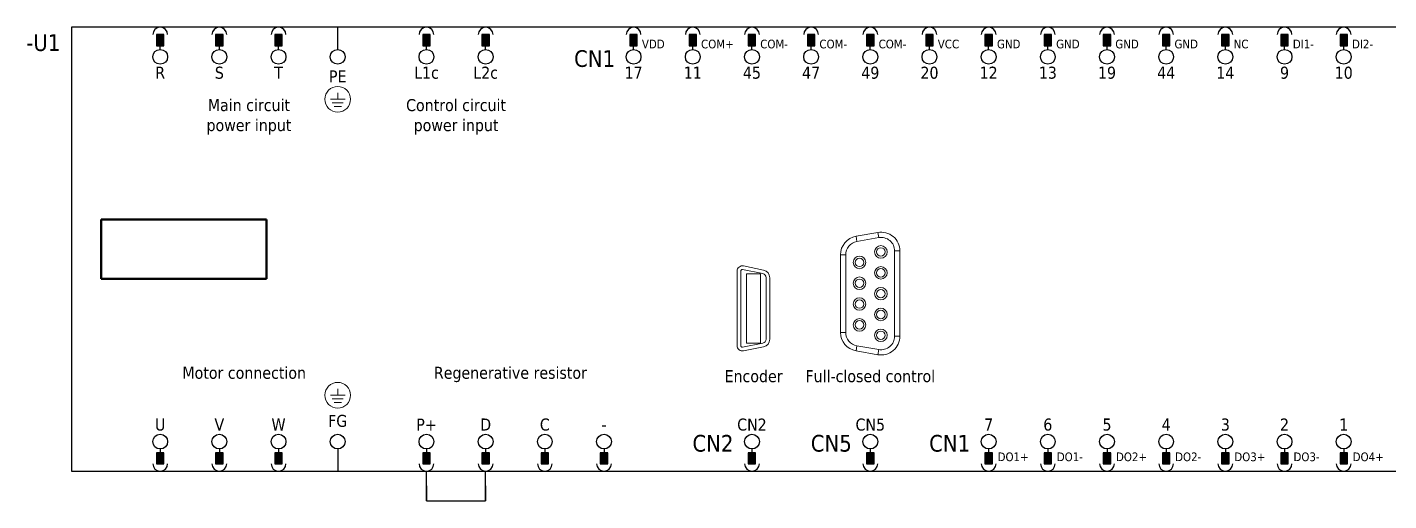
# Model space of a CAD drawing. Header units: millimetres. Extents: x 10 to 408, y 124 to 188.
# Drawn here: x 10 to 194.1, y 124 to 188 of the extents above; entities that cross this region are included whole.
import ezdxf
from ezdxf.enums import TextEntityAlignment as Align

# ---------------------------------------------------------------- set-up
doc = ezdxf.new("R2010")
doc.units = ezdxf.units.MM
for name, color, linetype, lineweight in [('EPLAN_Graphic', 240, 'Continuous', 50), ('EPLAN_Property', 1, 'Continuous', 25), ('EPLAN_Symbol', 7, 'Continuous', 25)]:
    doc.layers.add(name, color=color, linetype=linetype, lineweight=lineweight)
doc.styles.add('Tahoma', font='')
doc.styles.get('Tahoma').set_extended_font_data('Tahoma')
picture_1 = doc.add_image_def('image1.jpg', size_in_pixel=(185, 66))

# ---------------------------------------------------------------- blocks, each defined once
blk = doc.blocks.new('EPLSYM_LibrarySPECIAL_Symbol0_Variant0_Placement1')
at = {"layer": 'EPLAN_Symbol', "ltscale": 4}
blk.add_lwpolyline([(0, -60), (392, -60), (392, 0), (0, 0)], close=True, dxfattribs=at)
at = {"layer": 'EPLAN_Property', "style": 'Tahoma'}
for tag, height, p in [('DT_Name', 2.2575, (-1.5, -0.9515)), ('Technical_Data', 1.6254, (-1.5, -4.57508)), ('Supplementary_Field', 1.6254, (-1.5, -7.27508)), ('Function_Text', 1.6254, (-1.5, -9.97508)), ('Label_Text', 1.6254, (-1.5, -12.67508)), ('Mounting_Location', 1.6254, (-1.5, -15.37508))]:
    blk.add_attdef(tag, text='', height=height, dxfattribs=at).set_placement(p, align=Align.TOP_RIGHT)
blk = doc.blocks.new('EPLSYM_LibrarySPECIAL_Symbol408_Variant0_Placement1')
at = {"layer": 'EPLAN_Symbol', "ltscale": 4}
blk.add_hatch(color=256, dxfattribs=at).paths.add_polyline_path([(-0.5, 1.5), (0.5, 1.5), (0.5, 3), (-0.5, 3)], flags=0)
blk.add_line((0, 1), (0, 1.5), dxfattribs=at)
blk.add_lwpolyline([(-0.5, 1.5), (0.5, 1.5), (0.5, 3), (-0.5, 3)], close=True, dxfattribs=at)
blk.add_circle((0, 0), 1, dxfattribs=at)
blk.add_arc((0, 3), 1, 0, 180, dxfattribs=at)
at = {"layer": 'EPLAN_Property', "style": 'Tahoma'}
blk.add_attdef('Connection_Description', text='', height=1.1739, dxfattribs=at).set_placement((2.3, 3.26522), align=Align.TOP_LEFT)
blk.add_attdef('Connection_Name', text='', height=1.6254, dxfattribs=at).set_placement((0, -1.32508), align=Align.TOP_CENTER)
blk = doc.blocks.new('EPLSYM_LibrarySPECIAL_Symbol17_Variant0_Placement1')
at = {"layer": 'EPLAN_Symbol', "ltscale": 4}
blk.add_line((0, 1), (0, 4), dxfattribs=at)
blk.add_circle((0, 0), 1, dxfattribs=at)
at = {"layer": 'EPLAN_Property', "style": 'Tahoma'}
blk.add_attdef('Connection_Description', text='', height=1.1739, dxfattribs=at).set_placement((1, 3.26522), align=Align.TOP_LEFT)
blk.add_attdef('Connection_Name', text='', height=1.6254, dxfattribs=at).set_placement((0, -1.82508), align=Align.TOP_CENTER)
blk = doc.blocks.new('EPLSYM_LibrarySPECIAL_Symbol408_Variant2_Placement1')
at = {"layer": 'EPLAN_Symbol', "ltscale": 4}
blk.add_hatch(color=256, dxfattribs=at).paths.add_polyline_path([(-0.5, -3), (0.5, -3), (0.5, -1.5), (-0.5, -1.5)], flags=0)
blk.add_line((0, -1), (0, -1.5), dxfattribs=at)
blk.add_lwpolyline([(-0.5, -3), (0.5, -3), (0.5, -1.5), (-0.5, -1.5)], close=True, dxfattribs=at)
blk.add_circle((0, 0), 1, dxfattribs=at)
blk.add_arc((0, -3), 1, 180, 0, dxfattribs=at)
at = {"layer": 'EPLAN_Property', "style": 'Tahoma'}
blk.add_attdef('Connection_Name', text='', height=1.63, dxfattribs=at).set_placement((0, 1), align=Align.BOTTOM_CENTER)
blk.add_attdef('Connection_Description', text='', height=1.17, dxfattribs=at).set_placement((2.3, -3.5), align=Align.BOTTOM_LEFT)
blk = doc.blocks.new('EPLSYM_LibrarySPECIAL_Symbol17_Variant2_Placement1')
at = {"layer": 'EPLAN_Symbol', "ltscale": 4}
blk.add_line((0, -1), (0, -4), dxfattribs=at)
blk.add_circle((0, 0), 1, dxfattribs=at)
at = {"layer": 'EPLAN_Property', "style": 'Tahoma'}
blk.add_attdef('Connection_Name', text='', height=1.63, dxfattribs=at).set_placement((0, 1.5), align=Align.BOTTOM_CENTER)
blk.add_attdef('Connection_Description', text='', height=1.17, dxfattribs=at).set_placement((1, -3.5), align=Align.BOTTOM_LEFT)

msp = doc.modelspace()

# ---------------------------------------------------------------- linework, layer by layer
at = {"layer": 'EPLAN_Graphic', "lineweight": 0, "ltscale": 4}
for p, q in [((52, 178.26), (52, 179.13)), ((51.01, 178.26), (52.99, 178.26)), ((51.26, 177.77), (52.74, 177.77)), ((51.5, 177.27), (52.5, 177.27)), ((51.01, 138.26), (52.99, 138.26)), ((52, 138.26), (52, 139.13)), ((51.26, 137.77), (52.74, 137.77)), ((51.5, 137.27), (52.5, 137.27))]:
    msp.add_line(p, q, dxfattribs=at)
at = {"layer": 'EPLAN_Graphic', "linetype": 'Continuous', "lineweight": 0, "ltscale": 2.215026}
for p, q in [((125.02, 160.27), (122.07, 159.75)), ((125.14, 159.56), (125.02, 160.27)), ((122.07, 159.75), (122.19, 159.04)), ((125.14, 159.56), (122.19, 159.04)), ((119.97, 157.24), (119.97, 146.76)), ((120.68, 157.24), (119.97, 157.24)), ((120.68, 157.24), (120.68, 146.76)), ((127.29, 146.24), (127.29, 157.76)), ((128, 157.76), (127.29, 157.76)), ((128, 157.76), (128, 146.24)), ((106, 155.05), (106, 144.95)), ((106.49, 155.05), (106.49, 144.95)), ((109.47, 154.7), (106.74, 155.26)), ((109.57, 155.18), (106.84, 155.74)), ((109.15, 154.69), (107.26, 154.69)), ((107.26, 154.69), (107.26, 145.31)), ((109.15, 145.31), (109.15, 154.69)), ((109.92, 145.85), (109.92, 154.15)), ((110.41, 145.85), (110.41, 154.15)), ((119.97, 146.76), (120.68, 146.76)), ((127.29, 146.24), (128, 146.24)), ((106.74, 144.74), (109.47, 145.3)), ((106.84, 144.26), (109.57, 144.82)), ((107.26, 145.31), (109.15, 145.31)), ((122.19, 144.96), (122.07, 144.25)), ((125.02, 143.73), (122.07, 144.25)), ((122.19, 144.96), (125.14, 144.44)), ((125.02, 143.73), (125.14, 144.44))]:
    msp.add_line(p, q, dxfattribs=at)
at = {"layer": 'EPLAN_Graphic', "lineweight": 0, "ltscale": 4}
for centre in [(52, 178.26), (52, 138.26)]:
    msp.add_circle(centre, 1.74, dxfattribs=at)
at = {"layer": 'EPLAN_Graphic', "linetype": 'Continuous', "lineweight": 0, "ltscale": 2.215026}
for centre, radius in [((125.43, 157.63), 0.851), ((122.54, 156.22), 0.851), ((122.54, 156.22), 0.572), ((125.43, 157.63), 0.572), ((125.43, 154.81), 0.851), ((125.43, 154.81), 0.572), ((122.54, 153.4), 0.851), ((122.54, 153.4), 0.572), ((125.43, 151.99), 0.851), ((122.54, 150.59), 0.851), ((122.54, 150.59), 0.572), ((125.43, 151.99), 0.572), ((125.43, 149.18), 0.851), ((125.43, 149.18), 0.572), ((122.54, 147.77), 0.851), ((122.54, 147.77), 0.572), ((125.43, 146.36), 0.851), ((125.43, 146.36), 0.572)]:
    msp.add_circle(centre, radius, dxfattribs=at)
for centre, radius, start, end in [((125.46, 157.76), 2.54, 0, 100), ((122.51, 157.24), 2.54, 100, 180), ((122.51, 157.24), 1.83, 100, 180), ((125.46, 157.76), 1.83, 360, 100), ((106.7, 155.05), 0.7, 78.3407, 180), ((106.7, 155.05), 0.21, 78.3407, 180), ((109.36, 154.15), 0.56, 0, 78.3407), ((109.36, 154.15), 1.05, 0, 78.3407), ((109.36, 145.85), 0.56, 281.6593, 0), ((109.36, 145.85), 1.05, 281.6593, 0), ((122.51, 146.76), 2.54, 180, 260), ((122.51, 146.76), 1.83, 180, 260), ((125.46, 146.24), 2.54, 260, 0), ((125.46, 146.24), 1.83, 260, 0), ((106.7, 144.95), 0.7, 180, 281.6593), ((106.7, 144.95), 0.21, 180, 281.6593)]:
    msp.add_arc(centre, radius, start, end, dxfattribs=at)
at = {"layer": 'EPLAN_Symbol', "ltscale": 4}
for p, q in [((64, 124), (64, 128)), ((72, 124), (72, 128)), ((64, 126), (64, 124)), ((72, 126), (72, 124)), ((64, 124), (72, 124)), ((64, 124), (66, 124)), ((70, 124), (72, 124))]:
    msp.add_line(p, q, dxfattribs=at)

# ---------------------------------------------------------------- block references
ref = msp.add_blockref('EPLSYM_LibrarySPECIAL_Symbol0_Variant0_Placement1', (16, 188))
ref.add_attrib('DT_Name', '-U1', dxfattribs={"layer": 'EPLAN_Property', "height": 2.257, "style": 'Tahoma'}).set_placement((14.5, 187.05), align=Align.TOP_RIGHT)
ref = msp.add_blockref('EPLSYM_LibrarySPECIAL_Symbol408_Variant0_Placement1', (28, 184))
ref.add_attrib('Connection_Name', 'R', dxfattribs={"layer": 'EPLAN_Property', "height": 1.63, "style": 'Tahoma'}).set_placement((28, 182.67), align=Align.TOP_CENTER)
ref = msp.add_blockref('EPLSYM_LibrarySPECIAL_Symbol408_Variant0_Placement1', (36, 184))
ref.add_attrib('Connection_Name', 'S', dxfattribs={"layer": 'EPLAN_Property', "height": 1.63, "style": 'Tahoma'}).set_placement((36, 182.67), align=Align.TOP_CENTER)
ref = msp.add_blockref('EPLSYM_LibrarySPECIAL_Symbol408_Variant0_Placement1', (44, 184))
ref.add_attrib('Connection_Name', 'T', dxfattribs={"layer": 'EPLAN_Property', "height": 1.63, "style": 'Tahoma'}).set_placement((44, 182.67), align=Align.TOP_CENTER)
ref = msp.add_blockref('EPLSYM_LibrarySPECIAL_Symbol17_Variant0_Placement1', (52, 184))
ref.add_attrib('Connection_Name', 'PE', dxfattribs={"layer": 'EPLAN_Property', "height": 1.625, "style": 'Tahoma'}).set_placement((52, 182.17), align=Align.TOP_CENTER)
ref = msp.add_blockref('EPLSYM_LibrarySPECIAL_Symbol408_Variant0_Placement1', (64, 184))
ref.add_attrib('Connection_Name', 'L1c', dxfattribs={"layer": 'EPLAN_Property', "height": 1.625, "style": 'Tahoma'}).set_placement((64, 182.67), align=Align.TOP_CENTER)
ref = msp.add_blockref('EPLSYM_LibrarySPECIAL_Symbol408_Variant0_Placement1', (72, 184))
ref.add_attrib('Connection_Name', 'L2c', dxfattribs={"layer": 'EPLAN_Property', "height": 1.625, "style": 'Tahoma'}).set_placement((72, 182.67), align=Align.TOP_CENTER)
ref = msp.add_blockref('EPLSYM_LibrarySPECIAL_Symbol408_Variant0_Placement1', (92, 184))
ref.add_attrib('Connection_Description', 'VDD', dxfattribs={"layer": 'EPLAN_Property', "height": 1.174, "style": 'Tahoma'}).set_placement((93.12, 186.32), align=Align.TOP_LEFT)
ref.add_attrib('Connection_Name', '17', dxfattribs={"layer": 'EPLAN_Property', "height": 1.625, "style": 'Tahoma'}).set_placement((92, 182.67), align=Align.TOP_CENTER)
ref.add_attrib('Plug_Name', 'CN1', dxfattribs={"layer": 'EPLAN_Property', "height": 2.257, "style": 'Tahoma'}).set_placement((89.5, 183.77), align=Align.MIDDLE_RIGHT)
ref = msp.add_blockref('EPLSYM_LibrarySPECIAL_Symbol408_Variant0_Placement1', (100, 184))
ref.add_attrib('Connection_Description', 'COM+', dxfattribs={"layer": 'EPLAN_Property', "height": 1.174, "style": 'Tahoma'}).set_placement((101.12, 186.32), align=Align.TOP_LEFT)
ref.add_attrib('Connection_Name', '11', dxfattribs={"layer": 'EPLAN_Property', "height": 1.625, "style": 'Tahoma'}).set_placement((100, 182.67), align=Align.TOP_CENTER)
ref = msp.add_blockref('EPLSYM_LibrarySPECIAL_Symbol408_Variant0_Placement1', (108, 184))
ref.add_attrib('Connection_Description', 'COM-', dxfattribs={"layer": 'EPLAN_Property', "height": 1.174, "style": 'Tahoma'}).set_placement((109.12, 186.32), align=Align.TOP_LEFT)
ref.add_attrib('Connection_Name', '45', dxfattribs={"layer": 'EPLAN_Property', "height": 1.625, "style": 'Tahoma'}).set_placement((108, 182.67), align=Align.TOP_CENTER)
ref = msp.add_blockref('EPLSYM_LibrarySPECIAL_Symbol408_Variant0_Placement1', (116, 184))
ref.add_attrib('Connection_Description', 'COM-', dxfattribs={"layer": 'EPLAN_Property', "height": 1.174, "style": 'Tahoma'}).set_placement((117.12, 186.32), align=Align.TOP_LEFT)
ref.add_attrib('Connection_Name', '47', dxfattribs={"layer": 'EPLAN_Property', "height": 1.625, "style": 'Tahoma'}).set_placement((116, 182.67), align=Align.TOP_CENTER)
ref = msp.add_blockref('EPLSYM_LibrarySPECIAL_Symbol408_Variant0_Placement1', (124, 184))
ref.add_attrib('Connection_Description', 'COM-', dxfattribs={"layer": 'EPLAN_Property', "height": 1.174, "style": 'Tahoma'}).set_placement((125.12, 186.32), align=Align.TOP_LEFT)
ref.add_attrib('Connection_Name', '49', dxfattribs={"layer": 'EPLAN_Property', "height": 1.625, "style": 'Tahoma'}).set_placement((124, 182.67), align=Align.TOP_CENTER)
ref = msp.add_blockref('EPLSYM_LibrarySPECIAL_Symbol408_Variant0_Placement1', (132, 184))
ref.add_attrib('Connection_Description', 'VCC', dxfattribs={"layer": 'EPLAN_Property', "height": 1.174, "style": 'Tahoma'}).set_placement((133.12, 186.32), align=Align.TOP_LEFT)
ref.add_attrib('Connection_Name', '20', dxfattribs={"layer": 'EPLAN_Property', "height": 1.625, "style": 'Tahoma'}).set_placement((132, 182.67), align=Align.TOP_CENTER)
ref = msp.add_blockref('EPLSYM_LibrarySPECIAL_Symbol408_Variant0_Placement1', (140, 184))
ref.add_attrib('Connection_Description', 'GND', dxfattribs={"layer": 'EPLAN_Property', "height": 1.174, "style": 'Tahoma'}).set_placement((141.12, 186.32), align=Align.TOP_LEFT)
ref.add_attrib('Connection_Name', '12', dxfattribs={"layer": 'EPLAN_Property', "height": 1.625, "style": 'Tahoma'}).set_placement((140, 182.67), align=Align.TOP_CENTER)
ref = msp.add_blockref('EPLSYM_LibrarySPECIAL_Symbol408_Variant0_Placement1', (148, 184))
ref.add_attrib('Connection_Description', 'GND', dxfattribs={"layer": 'EPLAN_Property', "height": 1.174, "style": 'Tahoma'}).set_placement((149.12, 186.32), align=Align.TOP_LEFT)
ref.add_attrib('Connection_Name', '13', dxfattribs={"layer": 'EPLAN_Property', "height": 1.625, "style": 'Tahoma'}).set_placement((148, 182.67), align=Align.TOP_CENTER)
ref = msp.add_blockref('EPLSYM_LibrarySPECIAL_Symbol408_Variant0_Placement1', (156, 184))
ref.add_attrib('Connection_Description', 'GND', dxfattribs={"layer": 'EPLAN_Property', "height": 1.174, "style": 'Tahoma'}).set_placement((157.12, 186.32), align=Align.TOP_LEFT)
ref.add_attrib('Connection_Name', '19', dxfattribs={"layer": 'EPLAN_Property', "height": 1.625, "style": 'Tahoma'}).set_placement((156, 182.67), align=Align.TOP_CENTER)
ref = msp.add_blockref('EPLSYM_LibrarySPECIAL_Symbol408_Variant0_Placement1', (164, 184))
ref.add_attrib('Connection_Description', 'GND', dxfattribs={"layer": 'EPLAN_Property', "height": 1.174, "style": 'Tahoma'}).set_placement((165.12, 186.32), align=Align.TOP_LEFT)
ref.add_attrib('Connection_Name', '44', dxfattribs={"layer": 'EPLAN_Property', "height": 1.625, "style": 'Tahoma'}).set_placement((164, 182.67), align=Align.TOP_CENTER)
ref = msp.add_blockref('EPLSYM_LibrarySPECIAL_Symbol408_Variant0_Placement1', (172, 184))
ref.add_attrib('Connection_Description', 'NC', dxfattribs={"layer": 'EPLAN_Property', "height": 1.174, "style": 'Tahoma'}).set_placement((173.12, 186.32), align=Align.TOP_LEFT)
ref.add_attrib('Connection_Name', '14', dxfattribs={"layer": 'EPLAN_Property', "height": 1.625, "style": 'Tahoma'}).set_placement((172, 182.67), align=Align.TOP_CENTER)
ref = msp.add_blockref('EPLSYM_LibrarySPECIAL_Symbol408_Variant0_Placement1', (180, 184))
ref.add_attrib('Connection_Description', 'DI1-', dxfattribs={"layer": 'EPLAN_Property', "height": 1.174, "style": 'Tahoma'}).set_placement((181.12, 186.32), align=Align.TOP_LEFT)
ref.add_attrib('Connection_Name', '9', dxfattribs={"layer": 'EPLAN_Property', "height": 1.63, "style": 'Tahoma'}).set_placement((180, 182.67), align=Align.TOP_CENTER)
ref = msp.add_blockref('EPLSYM_LibrarySPECIAL_Symbol408_Variant0_Placement1', (188, 184))
ref.add_attrib('Connection_Description', 'DI2-', dxfattribs={"layer": 'EPLAN_Property', "height": 1.174, "style": 'Tahoma'}).set_placement((189.12, 186.32), align=Align.TOP_LEFT)
ref.add_attrib('Connection_Name', '10', dxfattribs={"layer": 'EPLAN_Property', "height": 1.625, "style": 'Tahoma'}).set_placement((188, 182.67), align=Align.TOP_CENTER)
ref = msp.add_blockref('EPLSYM_LibrarySPECIAL_Symbol408_Variant2_Placement1', (28, 132))
ref.add_attrib('Connection_Name', 'U', dxfattribs={"layer": 'EPLAN_Property', "height": 1.63, "style": 'Tahoma'}).set_placement((28, 133), align=Align.BOTTOM_CENTER)
ref = msp.add_blockref('EPLSYM_LibrarySPECIAL_Symbol408_Variant2_Placement1', (36, 132))
ref.add_attrib('Connection_Name', 'V', dxfattribs={"layer": 'EPLAN_Property', "height": 1.63, "style": 'Tahoma'}).set_placement((36, 133), align=Align.BOTTOM_CENTER)
ref = msp.add_blockref('EPLSYM_LibrarySPECIAL_Symbol408_Variant2_Placement1', (44, 132))
ref.add_attrib('Connection_Name', 'W', dxfattribs={"layer": 'EPLAN_Property', "height": 1.63, "style": 'Tahoma'}).set_placement((44, 133), align=Align.BOTTOM_CENTER)
ref = msp.add_blockref('EPLSYM_LibrarySPECIAL_Symbol17_Variant2_Placement1', (52, 132))
ref.add_attrib('Connection_Name', 'FG', dxfattribs={"layer": 'EPLAN_Property', "height": 1.625, "style": 'Tahoma'}).set_placement((52, 133.5), align=Align.BOTTOM_CENTER)
ref = msp.add_blockref('EPLSYM_LibrarySPECIAL_Symbol408_Variant2_Placement1', (64, 132))
ref.add_attrib('Connection_Name', 'P+', dxfattribs={"layer": 'EPLAN_Property', "height": 1.625, "style": 'Tahoma'}).set_placement((64, 133), align=Align.BOTTOM_CENTER)
ref = msp.add_blockref('EPLSYM_LibrarySPECIAL_Symbol408_Variant2_Placement1', (72, 132))
ref.add_attrib('Connection_Name', 'D', dxfattribs={"layer": 'EPLAN_Property', "height": 1.63, "style": 'Tahoma'}).set_placement((72, 133), align=Align.BOTTOM_CENTER)
ref = msp.add_blockref('EPLSYM_LibrarySPECIAL_Symbol408_Variant2_Placement1', (80, 132))
ref.add_attrib('Connection_Name', 'C', dxfattribs={"layer": 'EPLAN_Property', "height": 1.63, "style": 'Tahoma'}).set_placement((80, 133), align=Align.BOTTOM_CENTER)
ref = msp.add_blockref('EPLSYM_LibrarySPECIAL_Symbol408_Variant2_Placement1', (108, 132))
ref.add_attrib('Connection_Name', 'CN2', dxfattribs={"layer": 'EPLAN_Property', "height": 1.625, "style": 'Tahoma'}).set_placement((108, 133), align=Align.BOTTOM_CENTER)
ref.add_attrib('Plug_Name', 'CN2', dxfattribs={"layer": 'EPLAN_Property', "height": 2.257, "style": 'Tahoma'}).set_placement((105.5, 131.77), align=Align.MIDDLE_RIGHT)
ref = msp.add_blockref('EPLSYM_LibrarySPECIAL_Symbol408_Variant2_Placement1', (124, 132))
ref.add_attrib('Connection_Name', 'CN5', dxfattribs={"layer": 'EPLAN_Property', "height": 1.625, "style": 'Tahoma'}).set_placement((124, 133), align=Align.BOTTOM_CENTER)
ref.add_attrib('Plug_Name', 'CN5', dxfattribs={"layer": 'EPLAN_Property', "height": 2.257, "style": 'Tahoma'}).set_placement((121.5, 131.77), align=Align.MIDDLE_RIGHT)
ref = msp.add_blockref('EPLSYM_LibrarySPECIAL_Symbol408_Variant2_Placement1', (140, 132))
ref.add_attrib('Connection_Description', 'DO1+', dxfattribs={"layer": 'EPLAN_Property', "height": 1.174, "style": 'Tahoma'}).set_placement((141.21, 129), align=Align.BOTTOM_LEFT)
ref.add_attrib('Connection_Name', '7', dxfattribs={"layer": 'EPLAN_Property', "height": 1.63, "style": 'Tahoma'}).set_placement((140, 133), align=Align.BOTTOM_CENTER)
ref.add_attrib('Plug_Name', 'CN1', dxfattribs={"layer": 'EPLAN_Property', "height": 2.257, "style": 'Tahoma'}).set_placement((137.5, 131.77), align=Align.MIDDLE_RIGHT)
ref = msp.add_blockref('EPLSYM_LibrarySPECIAL_Symbol408_Variant2_Placement1', (148, 132))
ref.add_attrib('Connection_Description', 'DO1-', dxfattribs={"layer": 'EPLAN_Property', "height": 1.174, "style": 'Tahoma'}).set_placement((149.21, 129), align=Align.BOTTOM_LEFT)
ref.add_attrib('Connection_Name', '6', dxfattribs={"layer": 'EPLAN_Property', "height": 1.63, "style": 'Tahoma'}).set_placement((148, 133), align=Align.BOTTOM_CENTER)
ref = msp.add_blockref('EPLSYM_LibrarySPECIAL_Symbol408_Variant2_Placement1', (156, 132))
ref.add_attrib('Connection_Description', 'DO2+', dxfattribs={"layer": 'EPLAN_Property', "height": 1.174, "style": 'Tahoma'}).set_placement((157.21, 129), align=Align.BOTTOM_LEFT)
ref.add_attrib('Connection_Name', '5', dxfattribs={"layer": 'EPLAN_Property', "height": 1.63, "style": 'Tahoma'}).set_placement((156, 133), align=Align.BOTTOM_CENTER)
ref = msp.add_blockref('EPLSYM_LibrarySPECIAL_Symbol408_Variant2_Placement1', (164, 132))
ref.add_attrib('Connection_Description', 'DO2-', dxfattribs={"layer": 'EPLAN_Property', "height": 1.174, "style": 'Tahoma'}).set_placement((165.21, 129), align=Align.BOTTOM_LEFT)
ref.add_attrib('Connection_Name', '4', dxfattribs={"layer": 'EPLAN_Property', "height": 1.63, "style": 'Tahoma'}).set_placement((164, 133), align=Align.BOTTOM_CENTER)
ref = msp.add_blockref('EPLSYM_LibrarySPECIAL_Symbol408_Variant2_Placement1', (172, 132))
ref.add_attrib('Connection_Description', 'DO3+', dxfattribs={"layer": 'EPLAN_Property', "height": 1.174, "style": 'Tahoma'}).set_placement((173.21, 129), align=Align.BOTTOM_LEFT)
ref.add_attrib('Connection_Name', '3', dxfattribs={"layer": 'EPLAN_Property', "height": 1.63, "style": 'Tahoma'}).set_placement((172, 133), align=Align.BOTTOM_CENTER)
ref = msp.add_blockref('EPLSYM_LibrarySPECIAL_Symbol408_Variant2_Placement1', (180, 132))
ref.add_attrib('Connection_Description', 'DO3-', dxfattribs={"layer": 'EPLAN_Property', "height": 1.174, "style": 'Tahoma'}).set_placement((181.21, 129), align=Align.BOTTOM_LEFT)
ref.add_attrib('Connection_Name', '2', dxfattribs={"layer": 'EPLAN_Property', "height": 1.63, "style": 'Tahoma'}).set_placement((180, 133), align=Align.BOTTOM_CENTER)
ref = msp.add_blockref('EPLSYM_LibrarySPECIAL_Symbol408_Variant2_Placement1', (188, 132))
ref.add_attrib('Connection_Description', 'DO4+', dxfattribs={"layer": 'EPLAN_Property', "height": 1.174, "style": 'Tahoma'}).set_placement((189.21, 129), align=Align.BOTTOM_LEFT)
ref.add_attrib('Connection_Name', '1', dxfattribs={"layer": 'EPLAN_Property', "height": 1.63, "style": 'Tahoma'}).set_placement((188, 133), align=Align.BOTTOM_CENTER)
ref = msp.add_blockref('EPLSYM_LibrarySPECIAL_Symbol408_Variant2_Placement1', (88, 132))
ref.add_attrib('Connection_Name', '-', dxfattribs={"layer": 'EPLAN_Property', "height": 1.63, "style": 'Tahoma'}).set_placement((88, 133), align=Align.BOTTOM_CENTER)

# ---------------------------------------------------------------- texts
at = {"layer": 'EPLAN_Graphic', "style": 'Tahoma'}
for s, p in [('Motor connection', (31, 140)), ('Regenerative resistor', (65, 140))]:
    msp.add_text(s, height=1.6254, dxfattribs=at).set_placement(p, align=Align.BOTTOM_LEFT)
for s, height, p in [('Encoder', 1.625, (108.22, 140.84)), ('Full-closed control', 1.6254, (124, 140.84))]:
    msp.add_text(s, height=height, dxfattribs=at).set_placement(p, align=Align.MIDDLE_CENTER)
at = {"layer": 'EPLAN_Graphic', "char_height": 1.6254, "attachment_point": 5, "style": 'Tahoma'}
for s, insert in [('Main circuit\\Ppower input', (40, 175.89)), ('Control circuit\\Ppower input', (68, 175.89))]:
    msp.add_mtext(s, dxfattribs=dict(at, insert=insert))

# ---------------------------------------------------------------- pictures from other files: only their frames are drawn
at = {"layer": 'EPLAN_Graphic'}
image = msp.add_image(picture_1, insert=(20, 154), size_in_units=(22.38, 8), dxfattribs=at)
image.dxf.flags = 15

doc.saveas('drawing.dxf')
